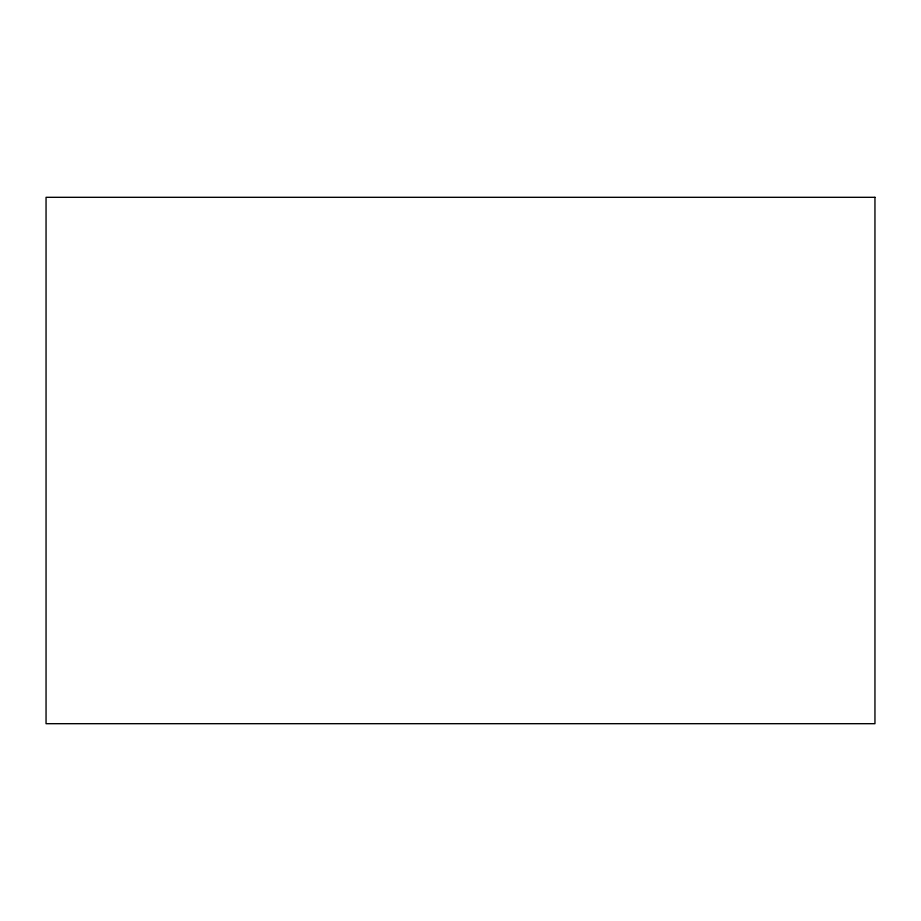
<?xml version="1.0" encoding="UTF-8"?>
<svg xmlns="http://www.w3.org/2000/svg" width="921" height="921" viewBox="0 0 921 921"><rect width="100%" height="100%" fill="white"/><g stroke="black" fill="none" stroke-linecap="round" stroke-linejoin="round"><path stroke-width="1.38" d="M874.95 197.313L46.05 197.313L46.05 723.687L874.95 723.687L874.95 197.313"/></g></svg>
